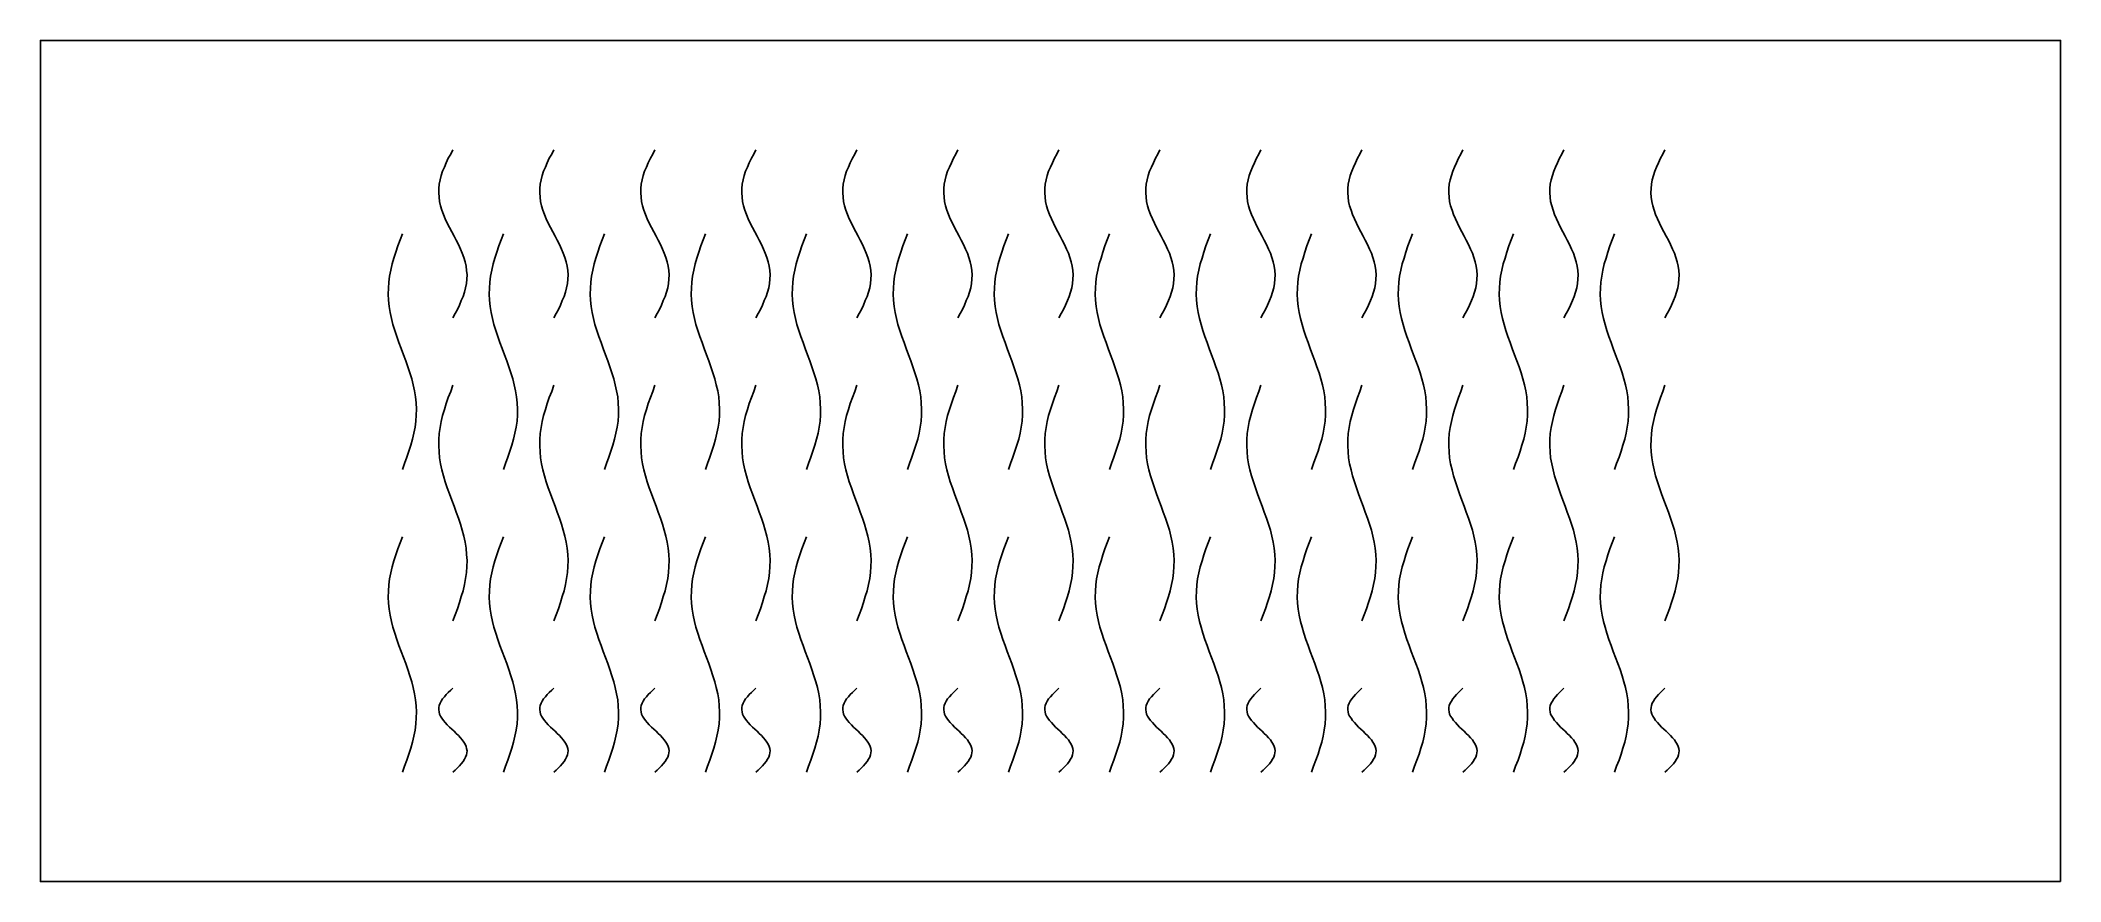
# Model space of a CAD drawing. Header units: millimetres. Extents: x 0 to 120, y 0 to 50.
import ezdxf

# ---------------------------------------------------------------- set-up
doc = ezdxf.new("R2010")
doc.units = ezdxf.units.MM
doc.layers.add('CUT', color=1, linetype='Continuous')

msp = doc.modelspace()

# ---------------------------------------------------------------- linework, layer by layer
at = {"layer": 'CUT'}
msp.add_lwpolyline([(120, 0), (120, 50), (0, 50), (0, 0), (120, 0)], close=True, dxfattribs=at)
for points in [[(24.5, 33.5), (24.63, 33.76), (24.77, 34.01), (24.89, 34.27), (25, 34.53), (25.11, 34.78), (25.19, 35.04), (25.26, 35.29), (25.31, 35.55), (25.33, 35.81), (25.34, 36.06), (25.32, 36.32), (25.29, 36.58), (25.23, 36.83), (25.15, 37.09), (25.06, 37.35), (24.95, 37.6), (24.83, 37.86), (24.7, 38.12), (24.57, 38.37), (24.43, 38.63), (24.3, 38.88), (24.17, 39.14), (24.05, 39.4), (23.94, 39.65), (23.85, 39.91), (23.77, 40.17), (23.71, 40.42), (23.68, 40.68), (23.66, 40.94), (23.67, 41.19), (23.69, 41.45), (23.74, 41.71), (23.81, 41.96), (23.89, 42.22), (24, 42.47), (24.11, 42.73), (24.23, 42.99), (24.37, 43.24), (24.5, 43.5)], [(30.5, 33.5), (30.63, 33.76), (30.77, 34.01), (30.89, 34.27), (31, 34.53), (31.11, 34.78), (31.19, 35.04), (31.26, 35.29), (31.31, 35.55), (31.33, 35.81), (31.34, 36.06), (31.32, 36.32), (31.29, 36.58), (31.23, 36.83), (31.15, 37.09), (31.06, 37.35), (30.95, 37.6), (30.83, 37.86), (30.7, 38.12), (30.57, 38.37), (30.43, 38.63), (30.3, 38.88), (30.17, 39.14), (30.05, 39.4), (29.94, 39.65), (29.85, 39.91), (29.77, 40.17), (29.71, 40.42), (29.68, 40.68), (29.66, 40.94), (29.67, 41.19), (29.69, 41.45), (29.74, 41.71), (29.81, 41.96), (29.89, 42.22), (30, 42.47), (30.11, 42.73), (30.23, 42.99), (30.37, 43.24), (30.5, 43.5)], [(36.5, 33.5), (36.63, 33.76), (36.77, 34.01), (36.89, 34.27), (37, 34.53), (37.11, 34.78), (37.19, 35.04), (37.26, 35.29), (37.31, 35.55), (37.33, 35.81), (37.34, 36.06), (37.32, 36.32), (37.29, 36.58), (37.23, 36.83), (37.15, 37.09), (37.06, 37.35), (36.95, 37.6), (36.83, 37.86), (36.7, 38.12), (36.57, 38.37), (36.43, 38.63), (36.3, 38.88), (36.17, 39.14), (36.05, 39.4), (35.94, 39.65), (35.85, 39.91), (35.77, 40.17), (35.71, 40.42), (35.68, 40.68), (35.66, 40.94), (35.67, 41.19), (35.69, 41.45), (35.74, 41.71), (35.81, 41.96), (35.89, 42.22), (36, 42.47), (36.11, 42.73), (36.23, 42.99), (36.37, 43.24), (36.5, 43.5)], [(42.5, 33.5), (42.63, 33.76), (42.77, 34.01), (42.89, 34.27), (43, 34.53), (43.11, 34.78), (43.19, 35.04), (43.26, 35.29), (43.31, 35.55), (43.33, 35.81), (43.34, 36.06), (43.32, 36.32), (43.29, 36.58), (43.23, 36.83), (43.15, 37.09), (43.06, 37.35), (42.95, 37.6), (42.83, 37.86), (42.7, 38.12), (42.57, 38.37), (42.43, 38.63), (42.3, 38.88), (42.17, 39.14), (42.05, 39.4), (41.94, 39.65), (41.85, 39.91), (41.77, 40.17), (41.71, 40.42), (41.68, 40.68), (41.66, 40.94), (41.67, 41.19), (41.69, 41.45), (41.74, 41.71), (41.81, 41.96), (41.89, 42.22), (42, 42.47), (42.11, 42.73), (42.23, 42.99), (42.37, 43.24), (42.5, 43.5)], [(48.5, 33.5), (48.63, 33.76), (48.77, 34.01), (48.89, 34.27), (49, 34.53), (49.11, 34.78), (49.19, 35.04), (49.26, 35.29), (49.31, 35.55), (49.33, 35.81), (49.34, 36.06), (49.32, 36.32), (49.29, 36.58), (49.23, 36.83), (49.15, 37.09), (49.06, 37.35), (48.95, 37.6), (48.83, 37.86), (48.7, 38.12), (48.57, 38.37), (48.43, 38.63), (48.3, 38.88), (48.17, 39.14), (48.05, 39.4), (47.94, 39.65), (47.85, 39.91), (47.77, 40.17), (47.71, 40.42), (47.68, 40.68), (47.66, 40.94), (47.67, 41.19), (47.69, 41.45), (47.74, 41.71), (47.81, 41.96), (47.89, 42.22), (48, 42.47), (48.11, 42.73), (48.23, 42.99), (48.37, 43.24), (48.5, 43.5)], [(54.5, 33.5), (54.63, 33.76), (54.77, 34.01), (54.89, 34.27), (55, 34.53), (55.11, 34.78), (55.19, 35.04), (55.26, 35.29), (55.31, 35.55), (55.33, 35.81), (55.34, 36.06), (55.32, 36.32), (55.29, 36.58), (55.23, 36.83), (55.15, 37.09), (55.06, 37.35), (54.95, 37.6), (54.83, 37.86), (54.7, 38.12), (54.57, 38.37), (54.43, 38.63), (54.3, 38.88), (54.17, 39.14), (54.05, 39.4), (53.94, 39.65), (53.85, 39.91), (53.77, 40.17), (53.71, 40.42), (53.68, 40.68), (53.66, 40.94), (53.67, 41.19), (53.69, 41.45), (53.74, 41.71), (53.81, 41.96), (53.89, 42.22), (54, 42.47), (54.11, 42.73), (54.23, 42.99), (54.37, 43.24), (54.5, 43.5)], [(60.5, 33.5), (60.63, 33.76), (60.77, 34.01), (60.89, 34.27), (61, 34.53), (61.11, 34.78), (61.19, 35.04), (61.26, 35.29), (61.31, 35.55), (61.33, 35.81), (61.34, 36.06), (61.32, 36.32), (61.29, 36.58), (61.23, 36.83), (61.15, 37.09), (61.06, 37.35), (60.95, 37.6), (60.83, 37.86), (60.7, 38.12), (60.57, 38.37), (60.43, 38.63), (60.3, 38.88), (60.17, 39.14), (60.05, 39.4), (59.94, 39.65), (59.85, 39.91), (59.77, 40.17), (59.71, 40.42), (59.68, 40.68), (59.66, 40.94), (59.67, 41.19), (59.69, 41.45), (59.74, 41.71), (59.81, 41.96), (59.89, 42.22), (60, 42.47), (60.11, 42.73), (60.23, 42.99), (60.37, 43.24), (60.5, 43.5)], [(66.5, 33.5), (66.63, 33.76), (66.77, 34.01), (66.89, 34.27), (67, 34.53), (67.11, 34.78), (67.19, 35.04), (67.26, 35.29), (67.31, 35.55), (67.33, 35.81), (67.34, 36.06), (67.32, 36.32), (67.29, 36.58), (67.23, 36.83), (67.15, 37.09), (67.06, 37.35), (66.95, 37.6), (66.83, 37.86), (66.7, 38.12), (66.57, 38.37), (66.43, 38.63), (66.3, 38.88), (66.17, 39.14), (66.05, 39.4), (65.94, 39.65), (65.85, 39.91), (65.77, 40.17), (65.71, 40.42), (65.68, 40.68), (65.66, 40.94), (65.67, 41.19), (65.69, 41.45), (65.74, 41.71), (65.81, 41.96), (65.89, 42.22), (66, 42.47), (66.11, 42.73), (66.23, 42.99), (66.37, 43.24), (66.5, 43.5)], [(72.5, 33.5), (72.63, 33.76), (72.77, 34.01), (72.89, 34.27), (73, 34.53), (73.11, 34.78), (73.19, 35.04), (73.26, 35.29), (73.31, 35.55), (73.33, 35.81), (73.34, 36.06), (73.32, 36.32), (73.29, 36.58), (73.23, 36.83), (73.15, 37.09), (73.06, 37.35), (72.95, 37.6), (72.83, 37.86), (72.7, 38.12), (72.57, 38.37), (72.43, 38.63), (72.3, 38.88), (72.17, 39.14), (72.05, 39.4), (71.94, 39.65), (71.85, 39.91), (71.77, 40.17), (71.71, 40.42), (71.68, 40.68), (71.66, 40.94), (71.67, 41.19), (71.69, 41.45), (71.74, 41.71), (71.81, 41.96), (71.89, 42.22), (72, 42.47), (72.11, 42.73), (72.23, 42.99), (72.37, 43.24), (72.5, 43.5)], [(78.5, 33.5), (78.63, 33.76), (78.77, 34.01), (78.89, 34.27), (79, 34.53), (79.11, 34.78), (79.19, 35.04), (79.26, 35.29), (79.31, 35.55), (79.33, 35.81), (79.34, 36.06), (79.32, 36.32), (79.29, 36.58), (79.23, 36.83), (79.15, 37.09), (79.06, 37.35), (78.95, 37.6), (78.83, 37.86), (78.7, 38.12), (78.57, 38.37), (78.43, 38.63), (78.3, 38.88), (78.17, 39.14), (78.05, 39.4), (77.94, 39.65), (77.85, 39.91), (77.77, 40.17), (77.71, 40.42), (77.68, 40.68), (77.66, 40.94), (77.67, 41.19), (77.69, 41.45), (77.74, 41.71), (77.81, 41.96), (77.89, 42.22), (78, 42.47), (78.11, 42.73), (78.23, 42.99), (78.37, 43.24), (78.5, 43.5)], [(84.5, 33.5), (84.63, 33.76), (84.77, 34.01), (84.89, 34.27), (85, 34.53), (85.11, 34.78), (85.19, 35.04), (85.26, 35.29), (85.31, 35.55), (85.33, 35.81), (85.34, 36.06), (85.32, 36.32), (85.29, 36.58), (85.23, 36.83), (85.15, 37.09), (85.06, 37.35), (84.95, 37.6), (84.83, 37.86), (84.7, 38.12), (84.57, 38.37), (84.43, 38.63), (84.3, 38.88), (84.17, 39.14), (84.05, 39.4), (83.94, 39.65), (83.85, 39.91), (83.77, 40.17), (83.71, 40.42), (83.68, 40.68), (83.66, 40.94), (83.67, 41.19), (83.69, 41.45), (83.74, 41.71), (83.81, 41.96), (83.89, 42.22), (84, 42.47), (84.11, 42.73), (84.23, 42.99), (84.37, 43.24), (84.5, 43.5)], [(90.5, 33.5), (90.63, 33.76), (90.77, 34.01), (90.89, 34.27), (91, 34.53), (91.11, 34.78), (91.19, 35.04), (91.26, 35.29), (91.31, 35.55), (91.33, 35.81), (91.34, 36.06), (91.32, 36.32), (91.29, 36.58), (91.23, 36.83), (91.15, 37.09), (91.06, 37.35), (90.95, 37.6), (90.83, 37.86), (90.7, 38.12), (90.57, 38.37), (90.43, 38.63), (90.3, 38.88), (90.17, 39.14), (90.05, 39.4), (89.94, 39.65), (89.85, 39.91), (89.77, 40.17), (89.71, 40.42), (89.68, 40.68), (89.66, 40.94), (89.67, 41.19), (89.69, 41.45), (89.74, 41.71), (89.81, 41.96), (89.89, 42.22), (90, 42.47), (90.11, 42.73), (90.23, 42.99), (90.37, 43.24), (90.5, 43.5)], [(96.5, 33.5), (96.63, 33.76), (96.77, 34.01), (96.89, 34.27), (97, 34.53), (97.11, 34.78), (97.19, 35.04), (97.26, 35.29), (97.31, 35.55), (97.33, 35.81), (97.34, 36.06), (97.32, 36.32), (97.29, 36.58), (97.23, 36.83), (97.15, 37.09), (97.06, 37.35), (96.95, 37.6), (96.83, 37.86), (96.7, 38.12), (96.57, 38.37), (96.43, 38.63), (96.3, 38.88), (96.17, 39.14), (96.05, 39.4), (95.94, 39.65), (95.85, 39.91), (95.77, 40.17), (95.71, 40.42), (95.68, 40.68), (95.66, 40.94), (95.67, 41.19), (95.69, 41.45), (95.74, 41.71), (95.81, 41.96), (95.89, 42.22), (96, 42.47), (96.11, 42.73), (96.23, 42.99), (96.37, 43.24), (96.5, 43.5)], [(21.5, 24.5), (21.63, 24.86), (21.77, 25.22), (21.89, 25.58), (22, 25.94), (22.11, 26.29), (22.19, 26.65), (22.26, 27.01), (22.31, 27.37), (22.33, 27.73), (22.34, 28.09), (22.32, 28.45), (22.29, 28.81), (22.23, 29.17), (22.15, 29.53), (22.06, 29.88), (21.95, 30.24), (21.83, 30.6), (21.7, 30.96), (21.57, 31.32), (21.43, 31.68), (21.3, 32.04), (21.17, 32.4), (21.05, 32.76), (20.94, 33.12), (20.85, 33.47), (20.77, 33.83), (20.71, 34.19), (20.68, 34.55), (20.66, 34.91), (20.67, 35.27), (20.69, 35.63), (20.74, 35.99), (20.81, 36.35), (20.89, 36.71), (21, 37.06), (21.11, 37.42), (21.23, 37.78), (21.37, 38.14), (21.5, 38.5)], [(27.5, 24.5), (27.63, 24.86), (27.77, 25.22), (27.89, 25.58), (28, 25.94), (28.11, 26.29), (28.19, 26.65), (28.26, 27.01), (28.31, 27.37), (28.33, 27.73), (28.34, 28.09), (28.32, 28.45), (28.29, 28.81), (28.23, 29.17), (28.15, 29.53), (28.06, 29.88), (27.95, 30.24), (27.83, 30.6), (27.7, 30.96), (27.57, 31.32), (27.43, 31.68), (27.3, 32.04), (27.17, 32.4), (27.05, 32.76), (26.94, 33.12), (26.85, 33.47), (26.77, 33.83), (26.71, 34.19), (26.68, 34.55), (26.66, 34.91), (26.67, 35.27), (26.69, 35.63), (26.74, 35.99), (26.81, 36.35), (26.89, 36.71), (27, 37.06), (27.11, 37.42), (27.23, 37.78), (27.37, 38.14), (27.5, 38.5)], [(33.5, 24.5), (33.63, 24.86), (33.77, 25.22), (33.89, 25.58), (34, 25.94), (34.11, 26.29), (34.19, 26.65), (34.26, 27.01), (34.31, 27.37), (34.33, 27.73), (34.34, 28.09), (34.32, 28.45), (34.29, 28.81), (34.23, 29.17), (34.15, 29.53), (34.06, 29.88), (33.95, 30.24), (33.83, 30.6), (33.7, 30.96), (33.57, 31.32), (33.43, 31.68), (33.3, 32.04), (33.17, 32.4), (33.05, 32.76), (32.94, 33.12), (32.85, 33.47), (32.77, 33.83), (32.71, 34.19), (32.68, 34.55), (32.66, 34.91), (32.67, 35.27), (32.69, 35.63), (32.74, 35.99), (32.81, 36.35), (32.89, 36.71), (33, 37.06), (33.11, 37.42), (33.23, 37.78), (33.37, 38.14), (33.5, 38.5)], [(39.5, 24.5), (39.63, 24.86), (39.77, 25.22), (39.89, 25.58), (40, 25.94), (40.11, 26.29), (40.19, 26.65), (40.26, 27.01), (40.31, 27.37), (40.33, 27.73), (40.34, 28.09), (40.32, 28.45), (40.29, 28.81), (40.23, 29.17), (40.15, 29.53), (40.06, 29.88), (39.95, 30.24), (39.83, 30.6), (39.7, 30.96), (39.57, 31.32), (39.43, 31.68), (39.3, 32.04), (39.17, 32.4), (39.05, 32.76), (38.94, 33.12), (38.85, 33.47), (38.77, 33.83), (38.71, 34.19), (38.68, 34.55), (38.66, 34.91), (38.67, 35.27), (38.69, 35.63), (38.74, 35.99), (38.81, 36.35), (38.89, 36.71), (39, 37.06), (39.11, 37.42), (39.23, 37.78), (39.37, 38.14), (39.5, 38.5)], [(45.5, 24.5), (45.63, 24.86), (45.77, 25.22), (45.89, 25.58), (46, 25.94), (46.11, 26.29), (46.19, 26.65), (46.26, 27.01), (46.31, 27.37), (46.33, 27.73), (46.34, 28.09), (46.32, 28.45), (46.29, 28.81), (46.23, 29.17), (46.15, 29.53), (46.06, 29.88), (45.95, 30.24), (45.83, 30.6), (45.7, 30.96), (45.57, 31.32), (45.43, 31.68), (45.3, 32.04), (45.17, 32.4), (45.05, 32.76), (44.94, 33.12), (44.85, 33.47), (44.77, 33.83), (44.71, 34.19), (44.68, 34.55), (44.66, 34.91), (44.67, 35.27), (44.69, 35.63), (44.74, 35.99), (44.81, 36.35), (44.89, 36.71), (45, 37.06), (45.11, 37.42), (45.23, 37.78), (45.37, 38.14), (45.5, 38.5)], [(51.5, 24.5), (51.63, 24.86), (51.77, 25.22), (51.89, 25.58), (52, 25.94), (52.11, 26.29), (52.19, 26.65), (52.26, 27.01), (52.31, 27.37), (52.33, 27.73), (52.34, 28.09), (52.32, 28.45), (52.29, 28.81), (52.23, 29.17), (52.15, 29.53), (52.06, 29.88), (51.95, 30.24), (51.83, 30.6), (51.7, 30.96), (51.57, 31.32), (51.43, 31.68), (51.3, 32.04), (51.17, 32.4), (51.05, 32.76), (50.94, 33.12), (50.85, 33.47), (50.77, 33.83), (50.71, 34.19), (50.68, 34.55), (50.66, 34.91), (50.67, 35.27), (50.69, 35.63), (50.74, 35.99), (50.81, 36.35), (50.89, 36.71), (51, 37.06), (51.11, 37.42), (51.23, 37.78), (51.37, 38.14), (51.5, 38.5)], [(57.5, 24.5), (57.63, 24.86), (57.77, 25.22), (57.89, 25.58), (58, 25.94), (58.11, 26.29), (58.19, 26.65), (58.26, 27.01), (58.31, 27.37), (58.33, 27.73), (58.34, 28.09), (58.32, 28.45), (58.29, 28.81), (58.23, 29.17), (58.15, 29.53), (58.06, 29.88), (57.95, 30.24), (57.83, 30.6), (57.7, 30.96), (57.57, 31.32), (57.43, 31.68), (57.3, 32.04), (57.17, 32.4), (57.05, 32.76), (56.94, 33.12), (56.85, 33.47), (56.77, 33.83), (56.71, 34.19), (56.68, 34.55), (56.66, 34.91), (56.67, 35.27), (56.69, 35.63), (56.74, 35.99), (56.81, 36.35), (56.89, 36.71), (57, 37.06), (57.11, 37.42), (57.23, 37.78), (57.37, 38.14), (57.5, 38.5)], [(63.5, 24.5), (63.63, 24.86), (63.77, 25.22), (63.89, 25.58), (64, 25.94), (64.11, 26.29), (64.19, 26.65), (64.26, 27.01), (64.31, 27.37), (64.33, 27.73), (64.34, 28.09), (64.32, 28.45), (64.29, 28.81), (64.23, 29.17), (64.15, 29.53), (64.06, 29.88), (63.95, 30.24), (63.83, 30.6), (63.7, 30.96), (63.57, 31.32), (63.43, 31.68), (63.3, 32.04), (63.17, 32.4), (63.05, 32.76), (62.94, 33.12), (62.85, 33.47), (62.77, 33.83), (62.71, 34.19), (62.68, 34.55), (62.66, 34.91), (62.67, 35.27), (62.69, 35.63), (62.74, 35.99), (62.81, 36.35), (62.89, 36.71), (63, 37.06), (63.11, 37.42), (63.23, 37.78), (63.37, 38.14), (63.5, 38.5)], [(69.5, 24.5), (69.63, 24.86), (69.77, 25.22), (69.89, 25.58), (70, 25.94), (70.11, 26.29), (70.19, 26.65), (70.26, 27.01), (70.31, 27.37), (70.33, 27.73), (70.34, 28.09), (70.32, 28.45), (70.29, 28.81), (70.23, 29.17), (70.15, 29.53), (70.06, 29.88), (69.95, 30.24), (69.83, 30.6), (69.7, 30.96), (69.57, 31.32), (69.43, 31.68), (69.3, 32.04), (69.17, 32.4), (69.05, 32.76), (68.94, 33.12), (68.85, 33.47), (68.77, 33.83), (68.71, 34.19), (68.68, 34.55), (68.66, 34.91), (68.67, 35.27), (68.69, 35.63), (68.74, 35.99), (68.81, 36.35), (68.89, 36.71), (69, 37.06), (69.11, 37.42), (69.23, 37.78), (69.37, 38.14), (69.5, 38.5)], [(75.5, 24.5), (75.63, 24.86), (75.77, 25.22), (75.89, 25.58), (76, 25.94), (76.11, 26.29), (76.19, 26.65), (76.26, 27.01), (76.31, 27.37), (76.33, 27.73), (76.34, 28.09), (76.32, 28.45), (76.29, 28.81), (76.23, 29.17), (76.15, 29.53), (76.06, 29.88), (75.95, 30.24), (75.83, 30.6), (75.7, 30.96), (75.57, 31.32), (75.43, 31.68), (75.3, 32.04), (75.17, 32.4), (75.05, 32.76), (74.94, 33.12), (74.85, 33.47), (74.77, 33.83), (74.71, 34.19), (74.68, 34.55), (74.66, 34.91), (74.67, 35.27), (74.69, 35.63), (74.74, 35.99), (74.81, 36.35), (74.89, 36.71), (75, 37.06), (75.11, 37.42), (75.23, 37.78), (75.37, 38.14), (75.5, 38.5)], [(81.5, 24.5), (81.63, 24.86), (81.77, 25.22), (81.89, 25.58), (82, 25.94), (82.11, 26.29), (82.19, 26.65), (82.26, 27.01), (82.31, 27.37), (82.33, 27.73), (82.34, 28.09), (82.32, 28.45), (82.29, 28.81), (82.23, 29.17), (82.15, 29.53), (82.06, 29.88), (81.95, 30.24), (81.83, 30.6), (81.7, 30.96), (81.57, 31.32), (81.43, 31.68), (81.3, 32.04), (81.17, 32.4), (81.05, 32.76), (80.94, 33.12), (80.85, 33.47), (80.77, 33.83), (80.71, 34.19), (80.68, 34.55), (80.66, 34.91), (80.67, 35.27), (80.69, 35.63), (80.74, 35.99), (80.81, 36.35), (80.89, 36.71), (81, 37.06), (81.11, 37.42), (81.23, 37.78), (81.37, 38.14), (81.5, 38.5)], [(87.5, 24.5), (87.63, 24.86), (87.77, 25.22), (87.89, 25.58), (88, 25.94), (88.11, 26.29), (88.19, 26.65), (88.26, 27.01), (88.31, 27.37), (88.33, 27.73), (88.34, 28.09), (88.32, 28.45), (88.29, 28.81), (88.23, 29.17), (88.15, 29.53), (88.06, 29.88), (87.95, 30.24), (87.83, 30.6), (87.7, 30.96), (87.57, 31.32), (87.43, 31.68), (87.3, 32.04), (87.17, 32.4), (87.05, 32.76), (86.94, 33.12), (86.85, 33.47), (86.77, 33.83), (86.71, 34.19), (86.68, 34.55), (86.66, 34.91), (86.67, 35.27), (86.69, 35.63), (86.74, 35.99), (86.81, 36.35), (86.89, 36.71), (87, 37.06), (87.11, 37.42), (87.23, 37.78), (87.37, 38.14), (87.5, 38.5)], [(93.5, 24.5), (93.63, 24.86), (93.77, 25.22), (93.89, 25.58), (94, 25.94), (94.11, 26.29), (94.19, 26.65), (94.26, 27.01), (94.31, 27.37), (94.33, 27.73), (94.34, 28.09), (94.32, 28.45), (94.29, 28.81), (94.23, 29.17), (94.15, 29.53), (94.06, 29.88), (93.95, 30.24), (93.83, 30.6), (93.7, 30.96), (93.57, 31.32), (93.43, 31.68), (93.3, 32.04), (93.17, 32.4), (93.05, 32.76), (92.94, 33.12), (92.85, 33.47), (92.77, 33.83), (92.71, 34.19), (92.68, 34.55), (92.66, 34.91), (92.67, 35.27), (92.69, 35.63), (92.74, 35.99), (92.81, 36.35), (92.89, 36.71), (93, 37.06), (93.11, 37.42), (93.23, 37.78), (93.37, 38.14), (93.5, 38.5)], [(24.5, 15.5), (24.63, 15.86), (24.77, 16.22), (24.89, 16.58), (25, 16.94), (25.11, 17.29), (25.19, 17.65), (25.26, 18.01), (25.31, 18.37), (25.33, 18.73), (25.34, 19.09), (25.32, 19.45), (25.29, 19.81), (25.23, 20.17), (25.15, 20.53), (25.06, 20.88), (24.95, 21.24), (24.83, 21.6), (24.7, 21.96), (24.57, 22.32), (24.43, 22.68), (24.3, 23.04), (24.17, 23.4), (24.05, 23.76), (23.94, 24.12), (23.85, 24.47), (23.77, 24.83), (23.71, 25.19), (23.68, 25.55), (23.66, 25.91), (23.67, 26.27), (23.69, 26.63), (23.74, 26.99), (23.81, 27.35), (23.89, 27.71), (24, 28.06), (24.11, 28.42), (24.23, 28.78), (24.37, 29.14), (24.5, 29.5)], [(30.5, 15.5), (30.63, 15.86), (30.77, 16.22), (30.89, 16.58), (31, 16.94), (31.11, 17.29), (31.19, 17.65), (31.26, 18.01), (31.31, 18.37), (31.33, 18.73), (31.34, 19.09), (31.32, 19.45), (31.29, 19.81), (31.23, 20.17), (31.15, 20.53), (31.06, 20.88), (30.95, 21.24), (30.83, 21.6), (30.7, 21.96), (30.57, 22.32), (30.43, 22.68), (30.3, 23.04), (30.17, 23.4), (30.05, 23.76), (29.94, 24.12), (29.85, 24.47), (29.77, 24.83), (29.71, 25.19), (29.68, 25.55), (29.66, 25.91), (29.67, 26.27), (29.69, 26.63), (29.74, 26.99), (29.81, 27.35), (29.89, 27.71), (30, 28.06), (30.11, 28.42), (30.23, 28.78), (30.37, 29.14), (30.5, 29.5)], [(36.5, 15.5), (36.63, 15.86), (36.77, 16.22), (36.89, 16.58), (37, 16.94), (37.11, 17.29), (37.19, 17.65), (37.26, 18.01), (37.31, 18.37), (37.33, 18.73), (37.34, 19.09), (37.32, 19.45), (37.29, 19.81), (37.23, 20.17), (37.15, 20.53), (37.06, 20.88), (36.95, 21.24), (36.83, 21.6), (36.7, 21.96), (36.57, 22.32), (36.43, 22.68), (36.3, 23.04), (36.17, 23.4), (36.05, 23.76), (35.94, 24.12), (35.85, 24.47), (35.77, 24.83), (35.71, 25.19), (35.68, 25.55), (35.66, 25.91), (35.67, 26.27), (35.69, 26.63), (35.74, 26.99), (35.81, 27.35), (35.89, 27.71), (36, 28.06), (36.11, 28.42), (36.23, 28.78), (36.37, 29.14), (36.5, 29.5)], [(42.5, 15.5), (42.63, 15.86), (42.77, 16.22), (42.89, 16.58), (43, 16.94), (43.11, 17.29), (43.19, 17.65), (43.26, 18.01), (43.31, 18.37), (43.33, 18.73), (43.34, 19.09), (43.32, 19.45), (43.29, 19.81), (43.23, 20.17), (43.15, 20.53), (43.06, 20.88), (42.95, 21.24), (42.83, 21.6), (42.7, 21.96), (42.57, 22.32), (42.43, 22.68), (42.3, 23.04), (42.17, 23.4), (42.05, 23.76), (41.94, 24.12), (41.85, 24.47), (41.77, 24.83), (41.71, 25.19), (41.68, 25.55), (41.66, 25.91), (41.67, 26.27), (41.69, 26.63), (41.74, 26.99), (41.81, 27.35), (41.89, 27.71), (42, 28.06), (42.11, 28.42), (42.23, 28.78), (42.37, 29.14), (42.5, 29.5)], [(48.5, 15.5), (48.63, 15.86), (48.77, 16.22), (48.89, 16.58), (49, 16.94), (49.11, 17.29), (49.19, 17.65), (49.26, 18.01), (49.31, 18.37), (49.33, 18.73), (49.34, 19.09), (49.32, 19.45), (49.29, 19.81), (49.23, 20.17), (49.15, 20.53), (49.06, 20.88), (48.95, 21.24), (48.83, 21.6), (48.7, 21.96), (48.57, 22.32), (48.43, 22.68), (48.3, 23.04), (48.17, 23.4), (48.05, 23.76), (47.94, 24.12), (47.85, 24.47), (47.77, 24.83), (47.71, 25.19), (47.68, 25.55), (47.66, 25.91), (47.67, 26.27), (47.69, 26.63), (47.74, 26.99), (47.81, 27.35), (47.89, 27.71), (48, 28.06), (48.11, 28.42), (48.23, 28.78), (48.37, 29.14), (48.5, 29.5)], [(54.5, 15.5), (54.63, 15.86), (54.77, 16.22), (54.89, 16.58), (55, 16.94), (55.11, 17.29), (55.19, 17.65), (55.26, 18.01), (55.31, 18.37), (55.33, 18.73), (55.34, 19.09), (55.32, 19.45), (55.29, 19.81), (55.23, 20.17), (55.15, 20.53), (55.06, 20.88), (54.95, 21.24), (54.83, 21.6), (54.7, 21.96), (54.57, 22.32), (54.43, 22.68), (54.3, 23.04), (54.17, 23.4), (54.05, 23.76), (53.94, 24.12), (53.85, 24.47), (53.77, 24.83), (53.71, 25.19), (53.68, 25.55), (53.66, 25.91), (53.67, 26.27), (53.69, 26.63), (53.74, 26.99), (53.81, 27.35), (53.89, 27.71), (54, 28.06), (54.11, 28.42), (54.23, 28.78), (54.37, 29.14), (54.5, 29.5)], [(60.5, 15.5), (60.63, 15.86), (60.77, 16.22), (60.89, 16.58), (61, 16.94), (61.11, 17.29), (61.19, 17.65), (61.26, 18.01), (61.31, 18.37), (61.33, 18.73), (61.34, 19.09), (61.32, 19.45), (61.29, 19.81), (61.23, 20.17), (61.15, 20.53), (61.06, 20.88), (60.95, 21.24), (60.83, 21.6), (60.7, 21.96), (60.57, 22.32), (60.43, 22.68), (60.3, 23.04), (60.17, 23.4), (60.05, 23.76), (59.94, 24.12), (59.85, 24.47), (59.77, 24.83), (59.71, 25.19), (59.68, 25.55), (59.66, 25.91), (59.67, 26.27), (59.69, 26.63), (59.74, 26.99), (59.81, 27.35), (59.89, 27.71), (60, 28.06), (60.11, 28.42), (60.23, 28.78), (60.37, 29.14), (60.5, 29.5)], [(66.5, 15.5), (66.63, 15.86), (66.77, 16.22), (66.89, 16.58), (67, 16.94), (67.11, 17.29), (67.19, 17.65), (67.26, 18.01), (67.31, 18.37), (67.33, 18.73), (67.34, 19.09), (67.32, 19.45), (67.29, 19.81), (67.23, 20.17), (67.15, 20.53), (67.06, 20.88), (66.95, 21.24), (66.83, 21.6), (66.7, 21.96), (66.57, 22.32), (66.43, 22.68), (66.3, 23.04), (66.17, 23.4), (66.05, 23.76), (65.94, 24.12), (65.85, 24.47), (65.77, 24.83), (65.71, 25.19), (65.68, 25.55), (65.66, 25.91), (65.67, 26.27), (65.69, 26.63), (65.74, 26.99), (65.81, 27.35), (65.89, 27.71), (66, 28.06), (66.11, 28.42), (66.23, 28.78), (66.37, 29.14), (66.5, 29.5)], [(72.5, 15.5), (72.63, 15.86), (72.77, 16.22), (72.89, 16.58), (73, 16.94), (73.11, 17.29), (73.19, 17.65), (73.26, 18.01), (73.31, 18.37), (73.33, 18.73), (73.34, 19.09), (73.32, 19.45), (73.29, 19.81), (73.23, 20.17), (73.15, 20.53), (73.06, 20.88), (72.95, 21.24), (72.83, 21.6), (72.7, 21.96), (72.57, 22.32), (72.43, 22.68), (72.3, 23.04), (72.17, 23.4), (72.05, 23.76), (71.94, 24.12), (71.85, 24.47), (71.77, 24.83), (71.71, 25.19), (71.68, 25.55), (71.66, 25.91), (71.67, 26.27), (71.69, 26.63), (71.74, 26.99), (71.81, 27.35), (71.89, 27.71), (72, 28.06), (72.11, 28.42), (72.23, 28.78), (72.37, 29.14), (72.5, 29.5)], [(78.5, 15.5), (78.63, 15.86), (78.77, 16.22), (78.89, 16.58), (79, 16.94), (79.11, 17.29), (79.19, 17.65), (79.26, 18.01), (79.31, 18.37), (79.33, 18.73), (79.34, 19.09), (79.32, 19.45), (79.29, 19.81), (79.23, 20.17), (79.15, 20.53), (79.06, 20.88), (78.95, 21.24), (78.83, 21.6), (78.7, 21.96), (78.57, 22.32), (78.43, 22.68), (78.3, 23.04), (78.17, 23.4), (78.05, 23.76), (77.94, 24.12), (77.85, 24.47), (77.77, 24.83), (77.71, 25.19), (77.68, 25.55), (77.66, 25.91), (77.67, 26.27), (77.69, 26.63), (77.74, 26.99), (77.81, 27.35), (77.89, 27.71), (78, 28.06), (78.11, 28.42), (78.23, 28.78), (78.37, 29.14), (78.5, 29.5)], [(84.5, 15.5), (84.63, 15.86), (84.77, 16.22), (84.89, 16.58), (85, 16.94), (85.11, 17.29), (85.19, 17.65), (85.26, 18.01), (85.31, 18.37), (85.33, 18.73), (85.34, 19.09), (85.32, 19.45), (85.29, 19.81), (85.23, 20.17), (85.15, 20.53), (85.06, 20.88), (84.95, 21.24), (84.83, 21.6), (84.7, 21.96), (84.57, 22.32), (84.43, 22.68), (84.3, 23.04), (84.17, 23.4), (84.05, 23.76), (83.94, 24.12), (83.85, 24.47), (83.77, 24.83), (83.71, 25.19), (83.68, 25.55), (83.66, 25.91), (83.67, 26.27), (83.69, 26.63), (83.74, 26.99), (83.81, 27.35), (83.89, 27.71), (84, 28.06), (84.11, 28.42), (84.23, 28.78), (84.37, 29.14), (84.5, 29.5)], [(90.5, 15.5), (90.63, 15.86), (90.77, 16.22), (90.89, 16.58), (91, 16.94), (91.11, 17.29), (91.19, 17.65), (91.26, 18.01), (91.31, 18.37), (91.33, 18.73), (91.34, 19.09), (91.32, 19.45), (91.29, 19.81), (91.23, 20.17), (91.15, 20.53), (91.06, 20.88), (90.95, 21.24), (90.83, 21.6), (90.7, 21.96), (90.57, 22.32), (90.43, 22.68), (90.3, 23.04), (90.17, 23.4), (90.05, 23.76), (89.94, 24.12), (89.85, 24.47), (89.77, 24.83), (89.71, 25.19), (89.68, 25.55), (89.66, 25.91), (89.67, 26.27), (89.69, 26.63), (89.74, 26.99), (89.81, 27.35), (89.89, 27.71), (90, 28.06), (90.11, 28.42), (90.23, 28.78), (90.37, 29.14), (90.5, 29.5)], [(96.5, 15.5), (96.63, 15.86), (96.77, 16.22), (96.89, 16.58), (97, 16.94), (97.11, 17.29), (97.19, 17.65), (97.26, 18.01), (97.31, 18.37), (97.33, 18.73), (97.34, 19.09), (97.32, 19.45), (97.29, 19.81), (97.23, 20.17), (97.15, 20.53), (97.06, 20.88), (96.95, 21.24), (96.83, 21.6), (96.7, 21.96), (96.57, 22.32), (96.43, 22.68), (96.3, 23.04), (96.17, 23.4), (96.05, 23.76), (95.94, 24.12), (95.85, 24.47), (95.77, 24.83), (95.71, 25.19), (95.68, 25.55), (95.66, 25.91), (95.67, 26.27), (95.69, 26.63), (95.74, 26.99), (95.81, 27.35), (95.89, 27.71), (96, 28.06), (96.11, 28.42), (96.23, 28.78), (96.37, 29.14), (96.5, 29.5)], [(21.5, 6.5), (21.63, 6.86), (21.77, 7.22), (21.89, 7.58), (22, 7.94), (22.11, 8.29), (22.19, 8.65), (22.26, 9.01), (22.31, 9.37), (22.33, 9.73), (22.34, 10.09), (22.32, 10.45), (22.29, 10.81), (22.23, 11.17), (22.15, 11.53), (22.06, 11.88), (21.95, 12.24), (21.83, 12.6), (21.7, 12.96), (21.57, 13.32), (21.43, 13.68), (21.3, 14.04), (21.17, 14.4), (21.05, 14.76), (20.94, 15.12), (20.85, 15.47), (20.77, 15.83), (20.71, 16.19), (20.68, 16.55), (20.66, 16.91), (20.67, 17.27), (20.69, 17.63), (20.74, 17.99), (20.81, 18.35), (20.89, 18.71), (21, 19.06), (21.11, 19.42), (21.23, 19.78), (21.37, 20.14), (21.5, 20.5)], [(27.5, 6.5), (27.63, 6.86), (27.77, 7.22), (27.89, 7.58), (28, 7.94), (28.11, 8.29), (28.19, 8.65), (28.26, 9.01), (28.31, 9.37), (28.33, 9.73), (28.34, 10.09), (28.32, 10.45), (28.29, 10.81), (28.23, 11.17), (28.15, 11.53), (28.06, 11.88), (27.95, 12.24), (27.83, 12.6), (27.7, 12.96), (27.57, 13.32), (27.43, 13.68), (27.3, 14.04), (27.17, 14.4), (27.05, 14.76), (26.94, 15.12), (26.85, 15.47), (26.77, 15.83), (26.71, 16.19), (26.68, 16.55), (26.66, 16.91), (26.67, 17.27), (26.69, 17.63), (26.74, 17.99), (26.81, 18.35), (26.89, 18.71), (27, 19.06), (27.11, 19.42), (27.23, 19.78), (27.37, 20.14), (27.5, 20.5)], [(33.5, 6.5), (33.63, 6.86), (33.77, 7.22), (33.89, 7.58), (34, 7.94), (34.11, 8.29), (34.19, 8.65), (34.26, 9.01), (34.31, 9.37), (34.33, 9.73), (34.34, 10.09), (34.32, 10.45), (34.29, 10.81), (34.23, 11.17), (34.15, 11.53), (34.06, 11.88), (33.95, 12.24), (33.83, 12.6), (33.7, 12.96), (33.57, 13.32), (33.43, 13.68), (33.3, 14.04), (33.17, 14.4), (33.05, 14.76), (32.94, 15.12), (32.85, 15.47), (32.77, 15.83), (32.71, 16.19), (32.68, 16.55), (32.66, 16.91), (32.67, 17.27), (32.69, 17.63), (32.74, 17.99), (32.81, 18.35), (32.89, 18.71), (33, 19.06), (33.11, 19.42), (33.23, 19.78), (33.37, 20.14), (33.5, 20.5)], [(39.5, 6.5), (39.63, 6.86), (39.77, 7.22), (39.89, 7.58), (40, 7.94), (40.11, 8.29), (40.19, 8.65), (40.26, 9.01), (40.31, 9.37), (40.33, 9.73), (40.34, 10.09), (40.32, 10.45), (40.29, 10.81), (40.23, 11.17), (40.15, 11.53), (40.06, 11.88), (39.95, 12.24), (39.83, 12.6), (39.7, 12.96), (39.57, 13.32), (39.43, 13.68), (39.3, 14.04), (39.17, 14.4), (39.05, 14.76), (38.94, 15.12), (38.85, 15.47), (38.77, 15.83), (38.71, 16.19), (38.68, 16.55), (38.66, 16.91), (38.67, 17.27), (38.69, 17.63), (38.74, 17.99), (38.81, 18.35), (38.89, 18.71), (39, 19.06), (39.11, 19.42), (39.23, 19.78), (39.37, 20.14), (39.5, 20.5)], [(45.5, 6.5), (45.63, 6.86), (45.77, 7.22), (45.89, 7.58), (46, 7.94), (46.11, 8.29), (46.19, 8.65), (46.26, 9.01), (46.31, 9.37), (46.33, 9.73), (46.34, 10.09), (46.32, 10.45), (46.29, 10.81), (46.23, 11.17), (46.15, 11.53), (46.06, 11.88), (45.95, 12.24), (45.83, 12.6), (45.7, 12.96), (45.57, 13.32), (45.43, 13.68), (45.3, 14.04), (45.17, 14.4), (45.05, 14.76), (44.94, 15.12), (44.85, 15.47), (44.77, 15.83), (44.71, 16.19), (44.68, 16.55), (44.66, 16.91), (44.67, 17.27), (44.69, 17.63), (44.74, 17.99), (44.81, 18.35), (44.89, 18.71), (45, 19.06), (45.11, 19.42), (45.23, 19.78), (45.37, 20.14), (45.5, 20.5)], [(51.5, 6.5), (51.63, 6.86), (51.77, 7.22), (51.89, 7.58), (52, 7.94), (52.11, 8.29), (52.19, 8.65), (52.26, 9.01), (52.31, 9.37), (52.33, 9.73), (52.34, 10.09), (52.32, 10.45), (52.29, 10.81), (52.23, 11.17), (52.15, 11.53), (52.06, 11.88), (51.95, 12.24), (51.83, 12.6), (51.7, 12.96), (51.57, 13.32), (51.43, 13.68), (51.3, 14.04), (51.17, 14.4), (51.05, 14.76), (50.94, 15.12), (50.85, 15.47), (50.77, 15.83), (50.71, 16.19), (50.68, 16.55), (50.66, 16.91), (50.67, 17.27), (50.69, 17.63), (50.74, 17.99), (50.81, 18.35), (50.89, 18.71), (51, 19.06), (51.11, 19.42), (51.23, 19.78), (51.37, 20.14), (51.5, 20.5)], [(57.5, 6.5), (57.63, 6.86), (57.77, 7.22), (57.89, 7.58), (58, 7.94), (58.11, 8.29), (58.19, 8.65), (58.26, 9.01), (58.31, 9.37), (58.33, 9.73), (58.34, 10.09), (58.32, 10.45), (58.29, 10.81), (58.23, 11.17), (58.15, 11.53), (58.06, 11.88), (57.95, 12.24), (57.83, 12.6), (57.7, 12.96), (57.57, 13.32), (57.43, 13.68), (57.3, 14.04), (57.17, 14.4), (57.05, 14.76), (56.94, 15.12), (56.85, 15.47), (56.77, 15.83), (56.71, 16.19), (56.68, 16.55), (56.66, 16.91), (56.67, 17.27), (56.69, 17.63), (56.74, 17.99), (56.81, 18.35), (56.89, 18.71), (57, 19.06), (57.11, 19.42), (57.23, 19.78), (57.37, 20.14), (57.5, 20.5)], [(63.5, 6.5), (63.63, 6.86), (63.77, 7.22), (63.89, 7.58), (64, 7.94), (64.11, 8.29), (64.19, 8.65), (64.26, 9.01), (64.31, 9.37), (64.33, 9.73), (64.34, 10.09), (64.32, 10.45), (64.29, 10.81), (64.23, 11.17), (64.15, 11.53), (64.06, 11.88), (63.95, 12.24), (63.83, 12.6), (63.7, 12.96), (63.57, 13.32), (63.43, 13.68), (63.3, 14.04), (63.17, 14.4), (63.05, 14.76), (62.94, 15.12), (62.85, 15.47), (62.77, 15.83), (62.71, 16.19), (62.68, 16.55), (62.66, 16.91), (62.67, 17.27), (62.69, 17.63), (62.74, 17.99), (62.81, 18.35), (62.89, 18.71), (63, 19.06), (63.11, 19.42), (63.23, 19.78), (63.37, 20.14), (63.5, 20.5)], [(69.5, 6.5), (69.63, 6.86), (69.77, 7.22), (69.89, 7.58), (70, 7.94), (70.11, 8.29), (70.19, 8.65), (70.26, 9.01), (70.31, 9.37), (70.33, 9.73), (70.34, 10.09), (70.32, 10.45), (70.29, 10.81), (70.23, 11.17), (70.15, 11.53), (70.06, 11.88), (69.95, 12.24), (69.83, 12.6), (69.7, 12.96), (69.57, 13.32), (69.43, 13.68), (69.3, 14.04), (69.17, 14.4), (69.05, 14.76), (68.94, 15.12), (68.85, 15.47), (68.77, 15.83), (68.71, 16.19), (68.68, 16.55), (68.66, 16.91), (68.67, 17.27), (68.69, 17.63), (68.74, 17.99), (68.81, 18.35), (68.89, 18.71), (69, 19.06), (69.11, 19.42), (69.23, 19.78), (69.37, 20.14), (69.5, 20.5)], [(75.5, 6.5), (75.63, 6.86), (75.77, 7.22), (75.89, 7.58), (76, 7.94), (76.11, 8.29), (76.19, 8.65), (76.26, 9.01), (76.31, 9.37), (76.33, 9.73), (76.34, 10.09), (76.32, 10.45), (76.29, 10.81), (76.23, 11.17), (76.15, 11.53), (76.06, 11.88), (75.95, 12.24), (75.83, 12.6), (75.7, 12.96), (75.57, 13.32), (75.43, 13.68), (75.3, 14.04), (75.17, 14.4), (75.05, 14.76), (74.94, 15.12), (74.85, 15.47), (74.77, 15.83), (74.71, 16.19), (74.68, 16.55), (74.66, 16.91), (74.67, 17.27), (74.69, 17.63), (74.74, 17.99), (74.81, 18.35), (74.89, 18.71), (75, 19.06), (75.11, 19.42), (75.23, 19.78), (75.37, 20.14), (75.5, 20.5)], [(81.5, 6.5), (81.63, 6.86), (81.77, 7.22), (81.89, 7.58), (82, 7.94), (82.11, 8.29), (82.19, 8.65), (82.26, 9.01), (82.31, 9.37), (82.33, 9.73), (82.34, 10.09), (82.32, 10.45), (82.29, 10.81), (82.23, 11.17), (82.15, 11.53), (82.06, 11.88), (81.95, 12.24), (81.83, 12.6), (81.7, 12.96), (81.57, 13.32), (81.43, 13.68), (81.3, 14.04), (81.17, 14.4), (81.05, 14.76), (80.94, 15.12), (80.85, 15.47), (80.77, 15.83), (80.71, 16.19), (80.68, 16.55), (80.66, 16.91), (80.67, 17.27), (80.69, 17.63), (80.74, 17.99), (80.81, 18.35), (80.89, 18.71), (81, 19.06), (81.11, 19.42), (81.23, 19.78), (81.37, 20.14), (81.5, 20.5)], [(87.5, 6.5), (87.63, 6.86), (87.77, 7.22), (87.89, 7.58), (88, 7.94), (88.11, 8.29), (88.19, 8.65), (88.26, 9.01), (88.31, 9.37), (88.33, 9.73), (88.34, 10.09), (88.32, 10.45), (88.29, 10.81), (88.23, 11.17), (88.15, 11.53), (88.06, 11.88), (87.95, 12.24), (87.83, 12.6), (87.7, 12.96), (87.57, 13.32), (87.43, 13.68), (87.3, 14.04), (87.17, 14.4), (87.05, 14.76), (86.94, 15.12), (86.85, 15.47), (86.77, 15.83), (86.71, 16.19), (86.68, 16.55), (86.66, 16.91), (86.67, 17.27), (86.69, 17.63), (86.74, 17.99), (86.81, 18.35), (86.89, 18.71), (87, 19.06), (87.11, 19.42), (87.23, 19.78), (87.37, 20.14), (87.5, 20.5)], [(93.5, 6.5), (93.63, 6.86), (93.77, 7.22), (93.89, 7.58), (94, 7.94), (94.11, 8.29), (94.19, 8.65), (94.26, 9.01), (94.31, 9.37), (94.33, 9.73), (94.34, 10.09), (94.32, 10.45), (94.29, 10.81), (94.23, 11.17), (94.15, 11.53), (94.06, 11.88), (93.95, 12.24), (93.83, 12.6), (93.7, 12.96), (93.57, 13.32), (93.43, 13.68), (93.3, 14.04), (93.17, 14.4), (93.05, 14.76), (92.94, 15.12), (92.85, 15.47), (92.77, 15.83), (92.71, 16.19), (92.68, 16.55), (92.66, 16.91), (92.67, 17.27), (92.69, 17.63), (92.74, 17.99), (92.81, 18.35), (92.89, 18.71), (93, 19.06), (93.11, 19.42), (93.23, 19.78), (93.37, 20.14), (93.5, 20.5)], [(24.5, 6.5), (24.63, 6.63), (24.77, 6.76), (24.89, 6.88), (25, 7.01), (25.11, 7.14), (25.19, 7.27), (25.26, 7.4), (25.31, 7.53), (25.33, 7.65), (25.34, 7.78), (25.32, 7.91), (25.29, 8.04), (25.23, 8.17), (25.15, 8.29), (25.06, 8.42), (24.95, 8.55), (24.83, 8.68), (24.7, 8.81), (24.57, 8.94), (24.43, 9.06), (24.3, 9.19), (24.17, 9.32), (24.05, 9.45), (23.94, 9.58), (23.85, 9.71), (23.77, 9.83), (23.71, 9.96), (23.68, 10.09), (23.66, 10.22), (23.67, 10.35), (23.69, 10.47), (23.74, 10.6), (23.81, 10.73), (23.89, 10.86), (24, 10.99), (24.11, 11.12), (24.23, 11.24), (24.37, 11.37), (24.5, 11.5)], [(30.5, 6.5), (30.63, 6.63), (30.77, 6.76), (30.89, 6.88), (31, 7.01), (31.11, 7.14), (31.19, 7.27), (31.26, 7.4), (31.31, 7.53), (31.33, 7.65), (31.34, 7.78), (31.32, 7.91), (31.29, 8.04), (31.23, 8.17), (31.15, 8.29), (31.06, 8.42), (30.95, 8.55), (30.83, 8.68), (30.7, 8.81), (30.57, 8.94), (30.43, 9.06), (30.3, 9.19), (30.17, 9.32), (30.05, 9.45), (29.94, 9.58), (29.85, 9.71), (29.77, 9.83), (29.71, 9.96), (29.68, 10.09), (29.66, 10.22), (29.67, 10.35), (29.69, 10.47), (29.74, 10.6), (29.81, 10.73), (29.89, 10.86), (30, 10.99), (30.11, 11.12), (30.23, 11.24), (30.37, 11.37), (30.5, 11.5)], [(36.5, 6.5), (36.63, 6.63), (36.77, 6.76), (36.89, 6.88), (37, 7.01), (37.11, 7.14), (37.19, 7.27), (37.26, 7.4), (37.31, 7.53), (37.33, 7.65), (37.34, 7.78), (37.32, 7.91), (37.29, 8.04), (37.23, 8.17), (37.15, 8.29), (37.06, 8.42), (36.95, 8.55), (36.83, 8.68), (36.7, 8.81), (36.57, 8.94), (36.43, 9.06), (36.3, 9.19), (36.17, 9.32), (36.05, 9.45), (35.94, 9.58), (35.85, 9.71), (35.77, 9.83), (35.71, 9.96), (35.68, 10.09), (35.66, 10.22), (35.67, 10.35), (35.69, 10.47), (35.74, 10.6), (35.81, 10.73), (35.89, 10.86), (36, 10.99), (36.11, 11.12), (36.23, 11.24), (36.37, 11.37), (36.5, 11.5)], [(42.5, 6.5), (42.63, 6.63), (42.77, 6.76), (42.89, 6.88), (43, 7.01), (43.11, 7.14), (43.19, 7.27), (43.26, 7.4), (43.31, 7.53), (43.33, 7.65), (43.34, 7.78), (43.32, 7.91), (43.29, 8.04), (43.23, 8.17), (43.15, 8.29), (43.06, 8.42), (42.95, 8.55), (42.83, 8.68), (42.7, 8.81), (42.57, 8.94), (42.43, 9.06), (42.3, 9.19), (42.17, 9.32), (42.05, 9.45), (41.94, 9.58), (41.85, 9.71), (41.77, 9.83), (41.71, 9.96), (41.68, 10.09), (41.66, 10.22), (41.67, 10.35), (41.69, 10.47), (41.74, 10.6), (41.81, 10.73), (41.89, 10.86), (42, 10.99), (42.11, 11.12), (42.23, 11.24), (42.37, 11.37), (42.5, 11.5)], [(48.5, 6.5), (48.63, 6.63), (48.77, 6.76), (48.89, 6.88), (49, 7.01), (49.11, 7.14), (49.19, 7.27), (49.26, 7.4), (49.31, 7.53), (49.33, 7.65), (49.34, 7.78), (49.32, 7.91), (49.29, 8.04), (49.23, 8.17), (49.15, 8.29), (49.06, 8.42), (48.95, 8.55), (48.83, 8.68), (48.7, 8.81), (48.57, 8.94), (48.43, 9.06), (48.3, 9.19), (48.17, 9.32), (48.05, 9.45), (47.94, 9.58), (47.85, 9.71), (47.77, 9.83), (47.71, 9.96), (47.68, 10.09), (47.66, 10.22), (47.67, 10.35), (47.69, 10.47), (47.74, 10.6), (47.81, 10.73), (47.89, 10.86), (48, 10.99), (48.11, 11.12), (48.23, 11.24), (48.37, 11.37), (48.5, 11.5)], [(54.5, 6.5), (54.63, 6.63), (54.77, 6.76), (54.89, 6.88), (55, 7.01), (55.11, 7.14), (55.19, 7.27), (55.26, 7.4), (55.31, 7.53), (55.33, 7.65), (55.34, 7.78), (55.32, 7.91), (55.29, 8.04), (55.23, 8.17), (55.15, 8.29), (55.06, 8.42), (54.95, 8.55), (54.83, 8.68), (54.7, 8.81), (54.57, 8.94), (54.43, 9.06), (54.3, 9.19), (54.17, 9.32), (54.05, 9.45), (53.94, 9.58), (53.85, 9.71), (53.77, 9.83), (53.71, 9.96), (53.68, 10.09), (53.66, 10.22), (53.67, 10.35), (53.69, 10.47), (53.74, 10.6), (53.81, 10.73), (53.89, 10.86), (54, 10.99), (54.11, 11.12), (54.23, 11.24), (54.37, 11.37), (54.5, 11.5)], [(60.5, 6.5), (60.63, 6.63), (60.77, 6.76), (60.89, 6.88), (61, 7.01), (61.11, 7.14), (61.19, 7.27), (61.26, 7.4), (61.31, 7.53), (61.33, 7.65), (61.34, 7.78), (61.32, 7.91), (61.29, 8.04), (61.23, 8.17), (61.15, 8.29), (61.06, 8.42), (60.95, 8.55), (60.83, 8.68), (60.7, 8.81), (60.57, 8.94), (60.43, 9.06), (60.3, 9.19), (60.17, 9.32), (60.05, 9.45), (59.94, 9.58), (59.85, 9.71), (59.77, 9.83), (59.71, 9.96), (59.68, 10.09), (59.66, 10.22), (59.67, 10.35), (59.69, 10.47), (59.74, 10.6), (59.81, 10.73), (59.89, 10.86), (60, 10.99), (60.11, 11.12), (60.23, 11.24), (60.37, 11.37), (60.5, 11.5)], [(66.5, 6.5), (66.63, 6.63), (66.77, 6.76), (66.89, 6.88), (67, 7.01), (67.11, 7.14), (67.19, 7.27), (67.26, 7.4), (67.31, 7.53), (67.33, 7.65), (67.34, 7.78), (67.32, 7.91), (67.29, 8.04), (67.23, 8.17), (67.15, 8.29), (67.06, 8.42), (66.95, 8.55), (66.83, 8.68), (66.7, 8.81), (66.57, 8.94), (66.43, 9.06), (66.3, 9.19), (66.17, 9.32), (66.05, 9.45), (65.94, 9.58), (65.85, 9.71), (65.77, 9.83), (65.71, 9.96), (65.68, 10.09), (65.66, 10.22), (65.67, 10.35), (65.69, 10.47), (65.74, 10.6), (65.81, 10.73), (65.89, 10.86), (66, 10.99), (66.11, 11.12), (66.23, 11.24), (66.37, 11.37), (66.5, 11.5)], [(72.5, 6.5), (72.63, 6.63), (72.77, 6.76), (72.89, 6.88), (73, 7.01), (73.11, 7.14), (73.19, 7.27), (73.26, 7.4), (73.31, 7.53), (73.33, 7.65), (73.34, 7.78), (73.32, 7.91), (73.29, 8.04), (73.23, 8.17), (73.15, 8.29), (73.06, 8.42), (72.95, 8.55), (72.83, 8.68), (72.7, 8.81), (72.57, 8.94), (72.43, 9.06), (72.3, 9.19), (72.17, 9.32), (72.05, 9.45), (71.94, 9.58), (71.85, 9.71), (71.77, 9.83), (71.71, 9.96), (71.68, 10.09), (71.66, 10.22), (71.67, 10.35), (71.69, 10.47), (71.74, 10.6), (71.81, 10.73), (71.89, 10.86), (72, 10.99), (72.11, 11.12), (72.23, 11.24), (72.37, 11.37), (72.5, 11.5)], [(78.5, 6.5), (78.63, 6.63), (78.77, 6.76), (78.89, 6.88), (79, 7.01), (79.11, 7.14), (79.19, 7.27), (79.26, 7.4), (79.31, 7.53), (79.33, 7.65), (79.34, 7.78), (79.32, 7.91), (79.29, 8.04), (79.23, 8.17), (79.15, 8.29), (79.06, 8.42), (78.95, 8.55), (78.83, 8.68), (78.7, 8.81), (78.57, 8.94), (78.43, 9.06), (78.3, 9.19), (78.17, 9.32), (78.05, 9.45), (77.94, 9.58), (77.85, 9.71), (77.77, 9.83), (77.71, 9.96), (77.68, 10.09), (77.66, 10.22), (77.67, 10.35), (77.69, 10.47), (77.74, 10.6), (77.81, 10.73), (77.89, 10.86), (78, 10.99), (78.11, 11.12), (78.23, 11.24), (78.37, 11.37), (78.5, 11.5)], [(84.5, 6.5), (84.63, 6.63), (84.77, 6.76), (84.89, 6.88), (85, 7.01), (85.11, 7.14), (85.19, 7.27), (85.26, 7.4), (85.31, 7.53), (85.33, 7.65), (85.34, 7.78), (85.32, 7.91), (85.29, 8.04), (85.23, 8.17), (85.15, 8.29), (85.06, 8.42), (84.95, 8.55), (84.83, 8.68), (84.7, 8.81), (84.57, 8.94), (84.43, 9.06), (84.3, 9.19), (84.17, 9.32), (84.05, 9.45), (83.94, 9.58), (83.85, 9.71), (83.77, 9.83), (83.71, 9.96), (83.68, 10.09), (83.66, 10.22), (83.67, 10.35), (83.69, 10.47), (83.74, 10.6), (83.81, 10.73), (83.89, 10.86), (84, 10.99), (84.11, 11.12), (84.23, 11.24), (84.37, 11.37), (84.5, 11.5)], [(90.5, 6.5), (90.63, 6.63), (90.77, 6.76), (90.89, 6.88), (91, 7.01), (91.11, 7.14), (91.19, 7.27), (91.26, 7.4), (91.31, 7.53), (91.33, 7.65), (91.34, 7.78), (91.32, 7.91), (91.29, 8.04), (91.23, 8.17), (91.15, 8.29), (91.06, 8.42), (90.95, 8.55), (90.83, 8.68), (90.7, 8.81), (90.57, 8.94), (90.43, 9.06), (90.3, 9.19), (90.17, 9.32), (90.05, 9.45), (89.94, 9.58), (89.85, 9.71), (89.77, 9.83), (89.71, 9.96), (89.68, 10.09), (89.66, 10.22), (89.67, 10.35), (89.69, 10.47), (89.74, 10.6), (89.81, 10.73), (89.89, 10.86), (90, 10.99), (90.11, 11.12), (90.23, 11.24), (90.37, 11.37), (90.5, 11.5)], [(96.5, 6.5), (96.63, 6.63), (96.77, 6.76), (96.89, 6.88), (97, 7.01), (97.11, 7.14), (97.19, 7.27), (97.26, 7.4), (97.31, 7.53), (97.33, 7.65), (97.34, 7.78), (97.32, 7.91), (97.29, 8.04), (97.23, 8.17), (97.15, 8.29), (97.06, 8.42), (96.95, 8.55), (96.83, 8.68), (96.7, 8.81), (96.57, 8.94), (96.43, 9.06), (96.3, 9.19), (96.17, 9.32), (96.05, 9.45), (95.94, 9.58), (95.85, 9.71), (95.77, 9.83), (95.71, 9.96), (95.68, 10.09), (95.66, 10.22), (95.67, 10.35), (95.69, 10.47), (95.74, 10.6), (95.81, 10.73), (95.89, 10.86), (96, 10.99), (96.11, 11.12), (96.23, 11.24), (96.37, 11.37), (96.5, 11.5)]]:
    msp.add_lwpolyline(points, dxfattribs=at)

doc.saveas('drawing.dxf')
